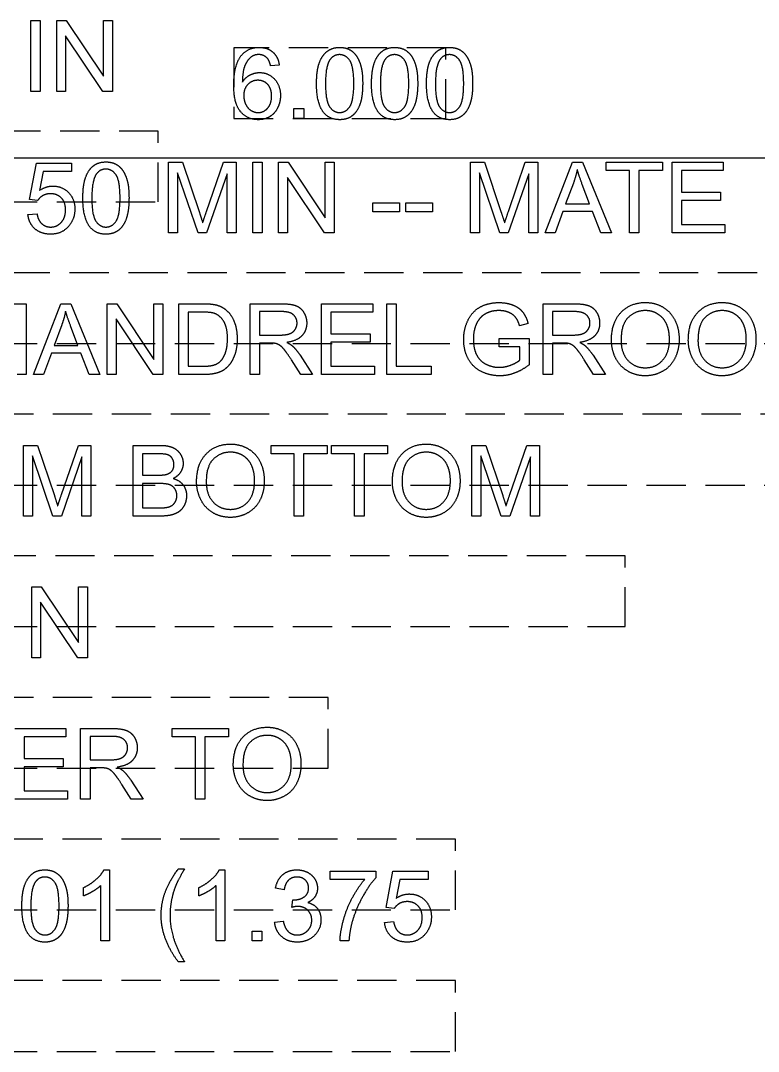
# Model space of a CAD drawing. Header units: millimetres. Extents: x 0 to 340, y 0 to 220.
# Drawn here: x 45.79 to 55.17, y 15.2 to 28.3 of the extents above; entities that cross this region are included whole.
import ezdxf

# ---------------------------------------------------------------- set-up
doc = ezdxf.new("R2010")
doc.units = ezdxf.units.MM
doc.linetypes.add('DASHED', pattern=[0.75, 0.5, -0.25])
doc.layers.get('0').update_dxf_attribs({"linetype": 'CONTINUOUS'})

msp = doc.modelspace()

# ---------------------------------------------------------------- linework, layer by layer
for p, q in [((45.919, 27.405), (45.919, 28.305)), ((45.919, 28.305), (46.038, 28.305)), ((46.038, 28.305), (46.038, 27.405)), ((46.247, 27.405), (46.247, 28.305)), ((46.247, 28.305), (46.369, 28.305)), ((46.369, 28.305), (46.842, 27.598)), ((46.842, 27.598), (46.842, 28.305)), ((46.842, 28.305), (46.956, 28.305)), ((46.956, 28.305), (46.956, 27.405)), ((46.834, 27.405), (46.361, 28.112)), ((46.361, 28.112), (46.361, 27.405)), ((49.078, 27.74), (48.968, 27.731)), ((46.038, 27.405), (45.919, 27.405)), ((46.361, 27.405), (46.247, 27.405)), ((46.956, 27.405), (46.834, 27.405)), ((49.266, 27.06), (49.266, 27.186)), ((49.266, 27.186), (49.392, 27.186)), ((49.392, 27.186), (49.392, 27.06)), ((49.392, 27.06), (49.266, 27.06)), ((20, 26.56), (80, 26.56)), ((45.9, 26.03), (45.988, 26.492)), ((45.988, 26.492), (46.435, 26.492)), ((46.435, 26.492), (46.435, 26.387)), ((47.67, 25.605), (47.67, 26.505)), ((47.67, 26.505), (47.849, 26.505)), ((47.849, 26.505), (48.062, 25.867)), ((48.153, 25.878), (48.368, 26.505)), ((48.368, 26.505), (48.529, 26.505)), ((48.529, 26.505), (48.529, 25.605)), ((48.741, 25.605), (48.741, 26.505)), ((48.741, 26.505), (48.86, 26.505)), ((48.86, 26.505), (48.86, 25.605)), ((49.069, 25.605), (49.069, 26.505)), ((49.069, 26.505), (49.191, 26.505)), ((49.191, 26.505), (49.664, 25.798)), ((49.664, 25.798), (49.664, 26.505)), ((49.664, 26.505), (49.778, 26.505)), ((49.778, 26.505), (49.778, 25.605)), ((51.51, 25.605), (51.51, 26.505)), ((51.51, 26.505), (51.69, 26.505)), ((51.69, 26.505), (51.903, 25.867)), ((51.994, 25.878), (52.209, 26.505)), ((52.209, 26.505), (52.369, 26.505)), ((52.369, 26.505), (52.369, 25.605)), ((52.463, 25.605), (52.808, 26.505)), ((52.808, 26.505), (52.937, 26.505)), ((52.937, 26.505), (53.305, 25.605)), ((53.239, 26.398), (53.239, 26.505)), ((53.239, 26.505), (53.953, 26.505)), ((53.953, 26.505), (53.953, 26.398)), ((54.077, 25.605), (54.077, 26.505)), ((54.077, 26.505), (54.728, 26.505)), ((54.728, 26.505), (54.728, 26.398)), ((46.076, 26.387), (46.028, 26.145)), ((46.435, 26.387), (46.076, 26.387)), ((48.045, 25.605), (47.785, 26.371)), ((47.785, 26.371), (47.785, 25.605)), ((48.414, 26.358), (48.152, 25.605)), ((48.414, 25.605), (48.414, 26.358)), ((51.886, 25.605), (51.625, 26.371)), ((51.625, 26.371), (51.625, 25.605)), ((52.255, 26.358), (51.993, 25.605)), ((52.255, 25.605), (52.255, 26.358)), ((53.536, 26.398), (53.239, 26.398)), ((53.536, 25.605), (53.536, 26.398)), ((53.953, 26.398), (53.655, 26.398)), ((53.655, 26.398), (53.655, 25.605)), ((54.728, 26.398), (54.196, 26.398)), ((54.196, 26.398), (54.196, 26.123)), ((49.656, 25.605), (49.183, 26.312)), ((49.183, 26.312), (49.183, 25.605)), ((52.821, 26.238), (52.722, 25.974)), ((53.027, 25.974), (52.933, 26.223)), ((54.196, 26.123), (54.694, 26.123)), ((54.694, 26.123), (54.694, 26.017)), ((46.004, 26.017), (45.9, 26.03)), ((50.27, 25.875), (50.27, 25.986)), ((50.27, 25.986), (50.61, 25.986)), ((50.61, 25.986), (50.61, 25.875)), ((50.689, 25.875), (50.689, 25.986)), ((50.689, 25.986), (51.029, 25.986)), ((51.029, 25.986), (51.029, 25.875)), ((52.722, 25.974), (53.027, 25.974)), ((54.694, 26.017), (54.196, 26.017)), ((54.196, 26.017), (54.196, 25.711)), ((45.881, 25.84), (45.997, 25.85)), ((50.61, 25.875), (50.27, 25.875)), ((51.029, 25.875), (50.689, 25.875)), ((52.688, 25.877), (52.589, 25.605)), ((53.064, 25.877), (52.688, 25.877)), ((53.169, 25.605), (53.064, 25.877)), ((54.196, 25.711), (54.749, 25.711)), ((54.749, 25.711), (54.749, 25.605)), ((47.785, 25.605), (47.67, 25.605)), ((48.152, 25.605), (48.045, 25.605)), ((48.529, 25.605), (48.414, 25.605)), ((48.86, 25.605), (48.741, 25.605)), ((49.183, 25.605), (49.069, 25.605)), ((49.778, 25.605), (49.656, 25.605)), ((51.625, 25.605), (51.51, 25.605)), ((51.993, 25.605), (51.886, 25.605)), ((52.369, 25.605), (52.255, 25.605)), ((52.589, 25.605), (52.463, 25.605)), ((53.305, 25.605), (53.169, 25.605)), ((53.655, 25.605), (53.536, 25.605)), ((54.749, 25.605), (54.077, 25.605)), ((45.7, 24.705), (45.86, 24.705)), ((45.86, 24.705), (45.86, 23.805)), ((45.953, 23.805), (46.299, 24.705)), ((46.299, 24.705), (46.427, 24.705)), ((46.427, 24.705), (46.796, 23.805)), ((46.889, 23.805), (46.889, 24.705)), ((46.889, 24.705), (47.012, 24.705)), ((47.012, 24.705), (47.484, 23.998)), ((47.484, 23.998), (47.484, 24.705)), ((47.484, 24.705), (47.599, 24.705)), ((47.599, 24.705), (47.599, 23.805)), ((47.799, 23.805), (47.799, 24.705)), ((47.799, 24.705), (48.109, 24.705)), ((48.709, 23.805), (48.709, 24.705)), ((48.709, 24.705), (49.108, 24.705)), ((49.617, 23.805), (49.617, 24.705)), ((49.617, 24.705), (50.268, 24.705)), ((50.268, 24.705), (50.268, 24.598)), ((50.448, 23.805), (50.448, 24.705)), ((50.448, 24.705), (50.567, 24.705)), ((50.567, 24.705), (50.567, 23.911)), ((52.435, 23.805), (52.435, 24.705)), ((52.435, 24.705), (52.834, 24.705)), ((47.476, 23.805), (47.004, 24.512)), ((47.004, 24.512), (47.004, 23.805)), ((48.107, 24.598), (47.918, 24.598)), ((47.918, 24.598), (47.918, 23.911)), ((49.112, 24.605), (48.828, 24.605)), ((48.828, 24.605), (48.828, 24.307)), ((50.268, 24.598), (49.736, 24.598)), ((49.736, 24.598), (49.736, 24.323)), ((52.839, 24.605), (52.554, 24.605)), ((52.554, 24.605), (52.554, 24.307)), ((46.312, 24.438), (46.213, 24.174)), ((46.518, 24.174), (46.424, 24.423)), ((52.244, 24.453), (52.137, 24.423)), ((48.828, 24.307), (49.084, 24.307)), ((49.736, 24.323), (50.234, 24.323)), ((50.234, 24.323), (50.234, 24.217)), ((51.876, 24.263), (52.258, 24.264)), ((51.876, 24.158), (51.876, 24.263)), ((52.258, 24.264), (52.258, 23.93)), ((52.554, 24.307), (52.81, 24.307)), ((46.213, 24.174), (46.518, 24.174)), ((48.966, 24.204), (48.828, 24.204)), ((48.828, 24.204), (48.828, 23.805)), ((50.234, 24.217), (49.736, 24.217)), ((49.736, 24.217), (49.736, 23.911)), ((52.141, 24.158), (51.876, 24.158)), ((52.141, 23.99), (52.141, 24.158)), ((52.692, 24.204), (52.554, 24.204)), ((52.554, 24.204), (52.554, 23.805)), ((46.179, 24.077), (46.08, 23.805)), ((46.555, 24.077), (46.179, 24.077)), ((46.66, 23.805), (46.555, 24.077)), ((49.352, 23.805), (49.233, 23.992)), ((49.345, 24.05), (49.502, 23.805)), ((53.078, 23.805), (52.959, 23.992)), ((53.072, 24.05), (53.228, 23.805)), ((47.918, 23.911), (48.11, 23.911)), ((49.736, 23.911), (50.289, 23.911)), ((50.289, 23.911), (50.289, 23.805)), ((50.567, 23.911), (51.011, 23.911)), ((51.011, 23.911), (51.011, 23.805)), ((45.86, 23.805), (45.745, 23.805)), ((46.08, 23.805), (45.953, 23.805)), ((46.796, 23.805), (46.66, 23.805)), ((47.004, 23.805), (46.889, 23.805)), ((47.599, 23.805), (47.476, 23.805)), ((48.123, 23.805), (47.799, 23.805)), ((48.828, 23.805), (48.709, 23.805)), ((49.502, 23.805), (49.352, 23.805)), ((50.289, 23.805), (49.617, 23.805)), ((51.011, 23.805), (50.448, 23.805)), ((52.554, 23.805), (52.435, 23.805)), ((53.228, 23.805), (53.078, 23.805)), ((45.824, 22.005), (45.824, 22.905)), ((45.824, 22.905), (46.004, 22.905)), ((46.004, 22.905), (46.217, 22.267)), ((46.308, 22.278), (46.523, 22.905)), ((46.523, 22.905), (46.683, 22.905)), ((46.683, 22.905), (46.683, 22.005)), ((47.22, 22.005), (47.22, 22.905)), ((47.22, 22.905), (47.557, 22.905)), ((48.974, 22.798), (48.974, 22.905)), ((48.974, 22.905), (49.687, 22.905)), ((49.687, 22.905), (49.687, 22.798)), ((49.742, 22.798), (49.742, 22.905)), ((49.742, 22.905), (50.455, 22.905)), ((50.455, 22.905), (50.455, 22.798)), ((51.529, 22.005), (51.529, 22.905)), ((51.529, 22.905), (51.708, 22.905)), ((51.708, 22.905), (51.921, 22.267)), ((52.012, 22.278), (52.227, 22.905)), ((52.227, 22.905), (52.388, 22.905)), ((52.388, 22.905), (52.388, 22.005)), ((46.199, 22.005), (45.939, 22.771)), ((45.939, 22.771), (45.939, 22.005)), ((46.568, 22.758), (46.307, 22.005)), ((46.568, 22.005), (46.568, 22.758)), ((47.519, 22.798), (47.339, 22.798)), ((47.339, 22.798), (47.339, 22.526)), ((49.27, 22.798), (48.974, 22.798)), ((49.27, 22.005), (49.27, 22.798)), ((49.687, 22.798), (49.389, 22.798)), ((49.389, 22.798), (49.389, 22.005)), ((50.038, 22.798), (49.742, 22.798)), ((50.038, 22.005), (50.038, 22.798)), ((50.455, 22.798), (50.157, 22.798)), ((50.157, 22.798), (50.157, 22.005)), ((51.904, 22.005), (51.644, 22.771)), ((51.644, 22.771), (51.644, 22.005)), ((52.273, 22.758), (52.011, 22.005)), ((52.273, 22.005), (52.273, 22.758)), ((47.339, 22.526), (47.533, 22.526)), ((47.547, 22.42), (47.339, 22.42)), ((47.339, 22.42), (47.339, 22.111)), ((47.339, 22.111), (47.563, 22.111)), ((45.939, 22.005), (45.824, 22.005)), ((46.307, 22.005), (46.199, 22.005)), ((46.683, 22.005), (46.568, 22.005)), ((47.563, 22.005), (47.22, 22.005)), ((49.389, 22.005), (49.27, 22.005)), ((50.157, 22.005), (50.038, 22.005)), ((51.644, 22.005), (51.529, 22.005)), ((52.011, 22.005), (51.904, 22.005)), ((52.388, 22.005), (52.273, 22.005)), ((45.929, 20.205), (45.929, 21.105)), ((45.929, 21.105), (46.051, 21.105)), ((46.051, 21.105), (46.524, 20.398)), ((46.524, 20.398), (46.524, 21.105)), ((46.524, 21.105), (46.638, 21.105)), ((46.638, 21.105), (46.638, 20.205)), ((46.516, 20.205), (46.043, 20.912)), ((46.043, 20.912), (46.043, 20.205)), ((46.043, 20.205), (45.929, 20.205)), ((46.638, 20.205), (46.516, 20.205)), ((45.714, 19.305), (46.365, 19.305)), ((46.365, 19.305), (46.365, 19.198)), ((46.552, 18.405), (46.552, 19.305)), ((46.552, 19.305), (46.952, 19.305)), ((47.718, 19.198), (47.718, 19.305)), ((47.718, 19.305), (48.431, 19.305)), ((48.431, 19.305), (48.431, 19.198)), ((46.365, 19.198), (45.834, 19.198)), ((45.834, 19.198), (45.834, 18.923)), ((46.956, 19.205), (46.672, 19.205)), ((46.672, 19.205), (46.672, 18.907)), ((48.014, 19.198), (47.718, 19.198)), ((48.014, 18.405), (48.014, 19.198)), ((48.431, 19.198), (48.133, 19.198)), ((48.133, 19.198), (48.133, 18.405)), ((45.834, 18.923), (46.331, 18.923)), ((46.331, 18.923), (46.331, 18.817)), ((46.672, 18.907), (46.928, 18.907)), ((46.331, 18.817), (45.834, 18.817)), ((45.834, 18.817), (45.834, 18.511)), ((46.81, 18.804), (46.672, 18.804)), ((46.672, 18.804), (46.672, 18.405)), ((47.189, 18.65), (47.346, 18.405)), ((45.834, 18.511), (46.386, 18.511)), ((46.386, 18.511), (46.386, 18.405)), ((47.196, 18.405), (47.077, 18.592)), ((46.386, 18.405), (45.714, 18.405)), ((46.672, 18.405), (46.552, 18.405)), ((47.346, 18.405), (47.196, 18.405)), ((48.133, 18.405), (48.014, 18.405)), ((46.848, 17.508), (46.92, 17.508)), ((46.92, 17.508), (46.92, 16.605)), ((47.794, 17.52), (47.873, 17.52)), ((48.316, 17.508), (48.387, 17.508)), ((48.387, 17.508), (48.387, 16.605)), ((49.726, 17.387), (49.726, 17.493)), ((49.726, 17.493), (50.308, 17.493)), ((50.308, 17.493), (50.308, 17.407)), ((50.437, 17.03), (50.524, 17.492)), ((50.524, 17.492), (50.972, 17.492)), ((50.972, 17.492), (50.972, 17.387)), ((46.809, 16.605), (46.809, 17.309)), ((48.276, 16.605), (48.276, 17.309)), ((50.167, 17.387), (49.726, 17.387)), ((50.613, 17.387), (50.564, 17.145)), ((50.972, 17.387), (50.613, 17.387)), ((46.588, 17.176), (46.588, 17.282)), ((48.055, 17.176), (48.055, 17.282)), ((49.141, 17.255), (49.031, 17.275)), ((49.238, 17.031), (49.25, 17.128)), ((50.541, 17.017), (50.437, 17.03)), ((49.02, 16.842), (49.13, 16.857)), ((50.418, 16.84), (50.534, 16.85)), ((48.732, 16.605), (48.732, 16.73)), ((48.732, 16.73), (48.858, 16.73)), ((48.858, 16.73), (48.858, 16.605)), ((46.92, 16.605), (46.809, 16.605)), ((48.387, 16.605), (48.276, 16.605)), ((48.858, 16.605), (48.732, 16.605)), ((49.965, 16.605), (49.852, 16.605)), ((47.873, 16.34), (47.794, 16.34))]:
    msp.add_line(p, q)
at = {"linetype": 'DASHED'}
for p, q in [((51.2, 27.96), (48.5, 27.96)), ((48.5, 27.96), (48.5, 27.06)), ((51.2, 27.06), (51.2, 27.96)), ((48.5, 27.06), (51.2, 27.06)), ((47.54, 26.9), (20, 26.9)), ((47.54, 26), (47.54, 26.9)), ((20, 26), (47.54, 26)), ((62.66, 25.1), (20, 25.1)), ((20, 24.2), (62.66, 24.2)), ((63.2, 23.3), (20, 23.3)), ((20, 22.4), (63.2, 22.4)), ((53.48, 21.5), (20, 21.5)), ((53.48, 20.6), (53.48, 21.5)), ((20, 20.6), (53.48, 20.6)), ((49.7, 19.7), (20, 19.7)), ((49.7, 18.8), (49.7, 19.7)), ((20, 18.8), (49.7, 18.8)), ((51.32, 17.9), (20, 17.9)), ((51.32, 17), (51.32, 17.9)), ((20, 17), (51.32, 17)), ((51.32, 16.1), (20, 16.1)), ((51.32, 15.2), (51.32, 16.1)), ((20, 15.2), (51.32, 15.2))]:
    msp.add_line(p, q, dxfattribs=at)
for points in [[(48.596, 27.861), (48.68, 27.964), (48.823, 27.964)], [(48.823, 27.964), (48.929, 27.964), (48.997, 27.904)], [(49.684, 27.911), (49.749, 27.964), (49.847, 27.964)], [(49.847, 27.964), (49.919, 27.964), (49.974, 27.935)], [(49.974, 27.935), (50.029, 27.905), (50.064, 27.85)], [(50.383, 27.911), (50.448, 27.964), (50.546, 27.964)], [(50.546, 27.964), (50.619, 27.964), (50.673, 27.935)], [(50.673, 27.935), (50.728, 27.905), (50.764, 27.85)], [(51.082, 27.911), (51.147, 27.964), (51.245, 27.964)], [(51.245, 27.964), (51.318, 27.964), (51.373, 27.935)], [(51.373, 27.935), (51.427, 27.905), (51.463, 27.85)], [(48.5, 27.481), (48.5, 27.742), (48.596, 27.861)], [(48.723, 27.843), (48.671, 27.805), (48.641, 27.732)], [(48.816, 27.873), (48.763, 27.873), (48.723, 27.843)], [(48.927, 27.826), (48.882, 27.873), (48.816, 27.873)], [(48.968, 27.731), (48.954, 27.796), (48.927, 27.826)], [(48.997, 27.904), (49.065, 27.845), (49.078, 27.74)], [(49.586, 27.761), (49.619, 27.858), (49.684, 27.911)], [(49.724, 27.808), (49.667, 27.725), (49.667, 27.504)], [(49.846, 27.872), (49.77, 27.872), (49.724, 27.808)], [(49.975, 27.799), (49.923, 27.872), (49.846, 27.872)], [(50.027, 27.504), (50.027, 27.726), (49.975, 27.799)], [(50.064, 27.85), (50.1, 27.795), (50.12, 27.717)], [(50.286, 27.761), (50.318, 27.858), (50.383, 27.911)], [(50.423, 27.808), (50.366, 27.725), (50.366, 27.504)], [(50.545, 27.872), (50.469, 27.872), (50.423, 27.808)], [(50.674, 27.799), (50.622, 27.872), (50.545, 27.872)], [(50.726, 27.504), (50.726, 27.726), (50.674, 27.799)], [(50.764, 27.85), (50.799, 27.795), (50.819, 27.717)], [(50.985, 27.761), (51.018, 27.858), (51.082, 27.911)], [(51.123, 27.808), (51.066, 27.725), (51.066, 27.504)], [(51.244, 27.872), (51.168, 27.872), (51.123, 27.808)], [(51.373, 27.799), (51.322, 27.872), (51.244, 27.872)], [(51.425, 27.504), (51.425, 27.726), (51.373, 27.799)], [(51.463, 27.85), (51.498, 27.795), (51.519, 27.717)], [(48.641, 27.732), (48.611, 27.659), (48.61, 27.524)], [(49.553, 27.504), (49.553, 27.663), (49.586, 27.761)], [(50.12, 27.717), (50.14, 27.638), (50.14, 27.504)], [(50.253, 27.504), (50.253, 27.663), (50.286, 27.761)], [(50.819, 27.717), (50.84, 27.638), (50.84, 27.504)], [(50.952, 27.504), (50.952, 27.663), (50.985, 27.761)], [(51.519, 27.717), (51.539, 27.638), (51.539, 27.504)], [(48.61, 27.524), (48.65, 27.585), (48.708, 27.614)], [(48.806, 27.546), (48.731, 27.546), (48.679, 27.493)], [(48.708, 27.614), (48.765, 27.644), (48.828, 27.644)], [(48.932, 27.493), (48.882, 27.546), (48.806, 27.546)], [(48.828, 27.644), (48.939, 27.644), (49.017, 27.562)], [(49.017, 27.562), (49.094, 27.481), (49.094, 27.352)], [(48.587, 27.146), (48.5, 27.248), (48.5, 27.481)], [(48.679, 27.493), (48.627, 27.439), (48.627, 27.352)], [(48.981, 27.345), (48.981, 27.439), (48.932, 27.493)], [(49.642, 27.138), (49.553, 27.25), (49.553, 27.504)], [(49.667, 27.504), (49.667, 27.282), (49.719, 27.209)], [(49.975, 27.209), (50.027, 27.283), (50.027, 27.504)], [(50.14, 27.504), (50.14, 27.345), (50.108, 27.248)], [(50.342, 27.138), (50.253, 27.25), (50.253, 27.504)], [(50.366, 27.504), (50.366, 27.282), (50.418, 27.209)], [(50.674, 27.209), (50.726, 27.283), (50.726, 27.504)], [(50.84, 27.504), (50.84, 27.345), (50.807, 27.248)], [(51.041, 27.138), (50.952, 27.25), (50.952, 27.504)], [(51.066, 27.504), (51.066, 27.282), (51.117, 27.209)], [(51.373, 27.209), (51.425, 27.283), (51.425, 27.504)], [(51.539, 27.504), (51.539, 27.345), (51.506, 27.248)], [(48.627, 27.352), (48.627, 27.295), (48.651, 27.242)], [(48.931, 27.192), (48.981, 27.248), (48.981, 27.345)], [(49.094, 27.352), (49.094, 27.268), (49.058, 27.195)], [(48.812, 27.045), (48.674, 27.045), (48.587, 27.146)], [(48.651, 27.242), (48.676, 27.19), (48.719, 27.163)], [(48.719, 27.163), (48.763, 27.136), (48.811, 27.136)], [(48.811, 27.136), (48.881, 27.136), (48.931, 27.192)], [(49.058, 27.195), (49.021, 27.122), (48.957, 27.083)], [(49.847, 27.045), (49.717, 27.045), (49.642, 27.138)], [(49.719, 27.209), (49.771, 27.136), (49.847, 27.136)], [(49.847, 27.136), (49.923, 27.136), (49.975, 27.209)], [(50.108, 27.248), (50.075, 27.151), (50.011, 27.098)], [(50.546, 27.045), (50.416, 27.045), (50.342, 27.138)], [(50.418, 27.209), (50.47, 27.136), (50.546, 27.136)], [(50.546, 27.136), (50.622, 27.136), (50.674, 27.209)], [(50.807, 27.248), (50.775, 27.151), (50.71, 27.098)], [(51.245, 27.045), (51.115, 27.045), (51.041, 27.138)], [(51.117, 27.209), (51.169, 27.136), (51.245, 27.136)], [(51.245, 27.136), (51.322, 27.136), (51.373, 27.209)], [(51.506, 27.248), (51.474, 27.151), (51.409, 27.098)], [(48.957, 27.083), (48.894, 27.045), (48.812, 27.045)], [(50.011, 27.098), (49.946, 27.045), (49.847, 27.045)], [(50.71, 27.098), (50.645, 27.045), (50.546, 27.045)], [(51.409, 27.098), (51.344, 27.045), (51.245, 27.045)], [(46.711, 26.456), (46.775, 26.508), (46.874, 26.508)], [(46.874, 26.508), (46.946, 26.508), (47.001, 26.479)], [(47.001, 26.479), (47.055, 26.45), (47.091, 26.395)], [(46.613, 26.305), (46.646, 26.403), (46.711, 26.456)], [(46.751, 26.352), (46.694, 26.27), (46.694, 26.048)], [(46.872, 26.417), (46.796, 26.417), (46.751, 26.352)], [(47.002, 26.344), (46.95, 26.417), (46.872, 26.417)], [(47.053, 26.048), (47.053, 26.271), (47.002, 26.344)], [(47.091, 26.395), (47.126, 26.34), (47.147, 26.261)], [(52.87, 26.41), (52.852, 26.324), (52.821, 26.238)], [(52.933, 26.223), (52.891, 26.337), (52.87, 26.41)], [(46.58, 26.048), (46.58, 26.208), (46.613, 26.305)], [(47.147, 26.261), (47.167, 26.182), (47.167, 26.048)], [(46.072, 26.08), (46.029, 26.055), (46.004, 26.017)], [(46.028, 26.145), (46.109, 26.201), (46.198, 26.201)], [(46.168, 26.104), (46.115, 26.104), (46.072, 26.08)], [(46.307, 26.049), (46.254, 26.104), (46.168, 26.104)], [(46.198, 26.201), (46.315, 26.201), (46.397, 26.12)], [(46.397, 26.12), (46.478, 26.038), (46.478, 25.91)], [(46.36, 25.9), (46.36, 25.994), (46.307, 26.049)], [(46.669, 25.683), (46.58, 25.795), (46.58, 26.048)], [(46.694, 26.048), (46.694, 25.827), (46.746, 25.754)], [(47.002, 25.754), (47.053, 25.827), (47.053, 26.048)], [(47.167, 26.048), (47.167, 25.89), (47.134, 25.793)], [(45.97, 25.658), (45.892, 25.727), (45.881, 25.84)], [(45.997, 25.85), (46.01, 25.765), (46.057, 25.723)], [(46.305, 25.74), (46.36, 25.8), (46.36, 25.9)], [(46.478, 25.91), (46.478, 25.788), (46.406, 25.699)], [(48.062, 25.867), (48.092, 25.778), (48.105, 25.734)], [(48.105, 25.734), (48.12, 25.783), (48.153, 25.878)], [(51.903, 25.867), (51.932, 25.778), (51.946, 25.734)], [(51.946, 25.734), (51.961, 25.783), (51.994, 25.878)], [(46.057, 25.723), (46.104, 25.68), (46.17, 25.68)], [(46.17, 25.68), (46.25, 25.68), (46.305, 25.74)], [(46.406, 25.699), (46.32, 25.589), (46.17, 25.589)], [(46.746, 25.754), (46.797, 25.68), (46.874, 25.68)], [(46.874, 25.68), (46.95, 25.68), (47.002, 25.754)], [(47.134, 25.793), (47.102, 25.695), (47.037, 25.642)], [(46.17, 25.589), (46.047, 25.589), (45.97, 25.658)], [(46.874, 25.589), (46.743, 25.589), (46.669, 25.683)], [(47.037, 25.642), (46.972, 25.589), (46.874, 25.589)], [(48.109, 24.705), (48.214, 24.705), (48.269, 24.692)], [(48.269, 24.692), (48.346, 24.674), (48.401, 24.627)], [(49.108, 24.705), (49.228, 24.705), (49.291, 24.68)], [(49.291, 24.68), (49.353, 24.656), (49.391, 24.595)], [(51.48, 24.496), (51.535, 24.609), (51.638, 24.665)], [(51.638, 24.665), (51.741, 24.72), (51.876, 24.72)], [(51.876, 24.72), (51.973, 24.72), (52.052, 24.688)], [(52.052, 24.688), (52.131, 24.657), (52.176, 24.6)], [(52.834, 24.705), (52.954, 24.705), (53.017, 24.68)], [(53.017, 24.68), (53.08, 24.656), (53.117, 24.595)], [(53.425, 24.594), (53.546, 24.721), (53.736, 24.721)], [(53.736, 24.721), (53.861, 24.721), (53.961, 24.661)], [(53.961, 24.661), (54.061, 24.602), (54.113, 24.495)], [(54.403, 24.594), (54.524, 24.721), (54.714, 24.721)], [(54.714, 24.721), (54.838, 24.721), (54.939, 24.661)], [(54.939, 24.661), (55.039, 24.602), (55.091, 24.495)], [(46.36, 24.61), (46.343, 24.524), (46.312, 24.438)], [(46.424, 24.423), (46.381, 24.537), (46.36, 24.61)], [(48.261, 24.58), (48.213, 24.598), (48.107, 24.598)], [(48.374, 24.478), (48.327, 24.554), (48.261, 24.58)], [(48.401, 24.627), (48.472, 24.567), (48.507, 24.473)], [(49.259, 24.564), (49.213, 24.605), (49.112, 24.605)], [(49.305, 24.459), (49.305, 24.523), (49.259, 24.564)], [(49.391, 24.595), (49.428, 24.533), (49.428, 24.459)], [(51.639, 24.528), (51.603, 24.487), (51.582, 24.439)], [(51.735, 24.593), (51.676, 24.568), (51.639, 24.528)], [(51.876, 24.618), (51.795, 24.618), (51.735, 24.593)], [(52, 24.594), (51.944, 24.618), (51.876, 24.618)], [(52.086, 24.532), (52.056, 24.571), (52, 24.594)], [(52.137, 24.423), (52.116, 24.492), (52.086, 24.532)], [(52.176, 24.6), (52.221, 24.544), (52.244, 24.453)], [(52.985, 24.564), (52.939, 24.605), (52.839, 24.605)], [(53.032, 24.459), (53.032, 24.523), (52.985, 24.564)], [(53.117, 24.595), (53.155, 24.533), (53.155, 24.459)], [(53.305, 24.243), (53.305, 24.467), (53.425, 24.594)], [(53.519, 24.531), (53.428, 24.444), (53.428, 24.241)], [(53.736, 24.618), (53.61, 24.618), (53.519, 24.531)], [(53.897, 24.573), (53.826, 24.618), (53.736, 24.618)], [(54.006, 24.446), (53.969, 24.528), (53.897, 24.573)], [(54.283, 24.243), (54.283, 24.467), (54.403, 24.594)], [(54.497, 24.531), (54.406, 24.444), (54.406, 24.241)], [(54.714, 24.618), (54.588, 24.618), (54.497, 24.531)], [(54.875, 24.573), (54.803, 24.618), (54.714, 24.618)], [(54.984, 24.446), (54.947, 24.528), (54.875, 24.573)], [(48.42, 24.261), (48.42, 24.403), (48.374, 24.478)], [(48.507, 24.473), (48.543, 24.38), (48.543, 24.26)], [(49.211, 24.324), (49.257, 24.341), (49.281, 24.378)], [(49.281, 24.378), (49.305, 24.415), (49.305, 24.459)], [(49.428, 24.459), (49.428, 24.363), (49.366, 24.298)], [(51.425, 24.25), (51.425, 24.382), (51.48, 24.496)], [(51.582, 24.439), (51.548, 24.355), (51.548, 24.258)], [(52.938, 24.324), (52.984, 24.341), (53.008, 24.378)], [(53.008, 24.378), (53.032, 24.415), (53.032, 24.459)], [(53.155, 24.459), (53.155, 24.363), (53.093, 24.298)], [(54.043, 24.254), (54.043, 24.364), (54.006, 24.446)], [(54.113, 24.495), (54.166, 24.388), (54.166, 24.253)], [(55.021, 24.254), (55.021, 24.364), (54.984, 24.446)], [(55.091, 24.495), (55.144, 24.388), (55.144, 24.253)], [(48.396, 24.088), (48.42, 24.159), (48.42, 24.261)], [(48.543, 24.26), (48.543, 24.157), (48.519, 24.078)], [(49.084, 24.307), (49.165, 24.307), (49.211, 24.324)], [(49.366, 24.298), (49.304, 24.232), (49.174, 24.214)], [(51.48, 24.01), (51.425, 24.118), (51.425, 24.25)], [(51.548, 24.258), (51.548, 24.137), (51.589, 24.056)], [(52.81, 24.307), (52.892, 24.307), (52.938, 24.324)], [(53.093, 24.298), (53.03, 24.232), (52.901, 24.214)], [(53.956, 23.986), (54.043, 24.08), (54.043, 24.254)], [(54.166, 24.253), (54.166, 24.117), (54.11, 24.008)], [(54.934, 23.986), (55.021, 24.08), (55.021, 24.254)], [(55.144, 24.253), (55.144, 24.117), (55.088, 24.008)], [(49.032, 24.2), (49.012, 24.204), (48.966, 24.204)], [(49.086, 24.176), (49.06, 24.193), (49.032, 24.2)], [(49.147, 24.116), (49.113, 24.159), (49.086, 24.176)], [(49.233, 23.992), (49.181, 24.073), (49.147, 24.116)], [(49.174, 24.214), (49.222, 24.191), (49.246, 24.169)], [(49.246, 24.169), (49.299, 24.121), (49.345, 24.05)], [(52.759, 24.2), (52.738, 24.204), (52.692, 24.204)], [(52.813, 24.176), (52.786, 24.193), (52.759, 24.2)], [(52.873, 24.116), (52.84, 24.159), (52.813, 24.176)], [(52.959, 23.992), (52.907, 24.073), (52.873, 24.116)], [(52.901, 24.214), (52.948, 24.191), (52.973, 24.169)], [(52.973, 24.169), (53.025, 24.121), (53.072, 24.05)], [(53.356, 24.018), (53.305, 24.124), (53.305, 24.243)], [(53.428, 24.241), (53.428, 24.078), (53.515, 23.985)], [(54.334, 24.018), (54.283, 24.124), (54.283, 24.243)], [(54.406, 24.241), (54.406, 24.078), (54.493, 23.985)], [(48.33, 23.974), (48.373, 24.016), (48.396, 24.088)], [(48.519, 24.078), (48.495, 23.999), (48.457, 23.947)], [(51.644, 23.846), (51.536, 23.903), (51.48, 24.01)], [(51.589, 24.056), (51.631, 23.975), (51.71, 23.936)], [(52.029, 23.927), (52.103, 23.956), (52.141, 23.99)], [(53.508, 23.851), (53.408, 23.912), (53.356, 24.018)], [(53.515, 23.985), (53.603, 23.891), (53.735, 23.891)], [(53.735, 23.891), (53.869, 23.891), (53.956, 23.986)], [(54.11, 24.008), (54.055, 23.9), (53.954, 23.845)], [(54.486, 23.851), (54.386, 23.912), (54.334, 24.018)], [(54.493, 23.985), (54.581, 23.891), (54.713, 23.891)], [(54.713, 23.891), (54.847, 23.891), (54.934, 23.986)], [(55.088, 24.008), (55.033, 23.9), (54.932, 23.845)], [(48.11, 23.911), (48.199, 23.911), (48.25, 23.927)], [(48.25, 23.927), (48.3, 23.944), (48.33, 23.974)], [(48.375, 23.865), (48.331, 23.835), (48.268, 23.82)], [(48.457, 23.947), (48.42, 23.895), (48.375, 23.865)], [(51.71, 23.936), (51.789, 23.897), (51.878, 23.897)], [(51.878, 23.897), (51.956, 23.897), (52.029, 23.927)], [(52.258, 23.93), (52.17, 23.86), (52.076, 23.825)], [(53.735, 23.789), (53.608, 23.789), (53.508, 23.851)], [(54.713, 23.789), (54.586, 23.789), (54.486, 23.851)], [(48.268, 23.82), (48.205, 23.805), (48.123, 23.805)], [(51.885, 23.789), (51.752, 23.789), (51.644, 23.846)], [(52.076, 23.825), (51.983, 23.789), (51.885, 23.789)], [(53.954, 23.845), (53.853, 23.789), (53.735, 23.789)], [(54.932, 23.845), (54.83, 23.789), (54.713, 23.789)], [(47.557, 22.905), (47.661, 22.905), (47.723, 22.877)], [(47.723, 22.877), (47.785, 22.85), (47.821, 22.793)], [(48.147, 22.794), (48.268, 22.921), (48.458, 22.921)], [(48.459, 22.818), (48.332, 22.818), (48.241, 22.731)], [(48.458, 22.921), (48.583, 22.921), (48.683, 22.861)], [(48.619, 22.773), (48.548, 22.818), (48.459, 22.818)], [(48.683, 22.861), (48.783, 22.802), (48.835, 22.695)], [(50.639, 22.794), (50.759, 22.921), (50.949, 22.921)], [(50.95, 22.818), (50.823, 22.818), (50.732, 22.731)], [(50.949, 22.921), (51.074, 22.921), (51.174, 22.861)], [(51.11, 22.773), (51.039, 22.818), (50.95, 22.818)], [(51.174, 22.861), (51.274, 22.802), (51.327, 22.695)], [(47.656, 22.786), (47.616, 22.798), (47.519, 22.798)], [(47.717, 22.739), (47.696, 22.773), (47.656, 22.786)], [(47.739, 22.66), (47.739, 22.705), (47.717, 22.739)], [(47.821, 22.793), (47.856, 22.736), (47.856, 22.674)], [(47.856, 22.674), (47.856, 22.617), (47.824, 22.566)], [(48.027, 22.443), (48.027, 22.667), (48.147, 22.794)], [(48.241, 22.731), (48.15, 22.644), (48.15, 22.441)], [(48.728, 22.646), (48.691, 22.728), (48.619, 22.773)], [(48.835, 22.695), (48.888, 22.588), (48.888, 22.453)], [(50.518, 22.443), (50.518, 22.667), (50.639, 22.794)], [(50.732, 22.731), (50.641, 22.644), (50.641, 22.441)], [(51.219, 22.646), (51.182, 22.728), (51.11, 22.773)], [(51.327, 22.695), (51.379, 22.588), (51.379, 22.453)], [(47.647, 22.537), (47.692, 22.55), (47.716, 22.582)], [(47.716, 22.582), (47.739, 22.613), (47.739, 22.66)], [(47.824, 22.566), (47.793, 22.515), (47.73, 22.483)], [(48.765, 22.454), (48.765, 22.564), (48.728, 22.646)], [(51.256, 22.454), (51.256, 22.564), (51.219, 22.646)], [(47.533, 22.526), (47.613, 22.526), (47.647, 22.537)], [(47.679, 22.405), (47.633, 22.42), (47.547, 22.42)], [(47.73, 22.483), (47.812, 22.46), (47.855, 22.402)], [(48.079, 22.218), (48.027, 22.324), (48.027, 22.443)], [(48.15, 22.441), (48.15, 22.278), (48.237, 22.185)], [(48.678, 22.186), (48.765, 22.28), (48.765, 22.454)], [(48.888, 22.453), (48.888, 22.317), (48.833, 22.208)], [(50.57, 22.218), (50.518, 22.324), (50.518, 22.443)], [(50.641, 22.441), (50.641, 22.278), (50.729, 22.185)], [(51.169, 22.186), (51.256, 22.28), (51.256, 22.454)], [(51.379, 22.453), (51.379, 22.317), (51.324, 22.208)], [(46.26, 22.134), (46.275, 22.183), (46.308, 22.278)], [(47.75, 22.353), (47.724, 22.39), (47.679, 22.405)], [(47.776, 22.266), (47.776, 22.316), (47.75, 22.353)], [(47.855, 22.402), (47.899, 22.344), (47.899, 22.266)], [(51.964, 22.134), (51.979, 22.183), (52.012, 22.278)], [(46.217, 22.267), (46.246, 22.178), (46.26, 22.134)], [(47.713, 22.14), (47.74, 22.157), (47.758, 22.19)], [(47.758, 22.19), (47.776, 22.223), (47.776, 22.266)], [(47.873, 22.148), (47.846, 22.094), (47.807, 22.064)], [(47.899, 22.266), (47.899, 22.202), (47.873, 22.148)], [(48.23, 22.051), (48.13, 22.112), (48.079, 22.218)], [(48.237, 22.185), (48.325, 22.091), (48.457, 22.091)], [(48.457, 22.091), (48.591, 22.091), (48.678, 22.186)], [(48.833, 22.208), (48.777, 22.1), (48.676, 22.045)], [(50.722, 22.051), (50.621, 22.112), (50.57, 22.218)], [(50.729, 22.185), (50.816, 22.091), (50.948, 22.091)], [(50.948, 22.091), (51.083, 22.091), (51.169, 22.186)], [(51.324, 22.208), (51.269, 22.1), (51.167, 22.045)], [(51.921, 22.267), (51.951, 22.178), (51.964, 22.134)], [(47.563, 22.111), (47.621, 22.111), (47.644, 22.115)], [(47.708, 22.02), (47.649, 22.005), (47.563, 22.005)], [(47.644, 22.115), (47.685, 22.123), (47.713, 22.14)], [(47.807, 22.064), (47.767, 22.035), (47.708, 22.02)], [(48.457, 21.989), (48.33, 21.989), (48.23, 22.051)], [(48.676, 22.045), (48.575, 21.989), (48.457, 21.989)], [(50.949, 21.989), (50.822, 21.989), (50.722, 22.051)], [(51.167, 22.045), (51.066, 21.989), (50.949, 21.989)], [(46.952, 19.305), (47.072, 19.305), (47.134, 19.28)], [(47.134, 19.28), (47.197, 19.256), (47.235, 19.195)], [(48.615, 19.194), (48.735, 19.321), (48.925, 19.321)], [(48.925, 19.321), (49.05, 19.321), (49.15, 19.261)], [(47.103, 19.164), (47.056, 19.205), (46.956, 19.205)], [(47.149, 19.059), (47.149, 19.123), (47.103, 19.164)], [(47.235, 19.195), (47.272, 19.133), (47.272, 19.059)], [(48.494, 18.843), (48.494, 19.067), (48.615, 19.194)], [(48.926, 19.218), (48.799, 19.218), (48.708, 19.131)], [(49.086, 19.173), (49.015, 19.218), (48.926, 19.218)], [(49.195, 19.046), (49.158, 19.128), (49.086, 19.173)], [(49.15, 19.261), (49.25, 19.202), (49.302, 19.095)], [(47.125, 18.978), (47.149, 19.015), (47.149, 19.059)], [(47.272, 19.059), (47.272, 18.963), (47.21, 18.898)], [(48.708, 19.131), (48.617, 19.044), (48.617, 18.841)], [(49.232, 18.854), (49.232, 18.964), (49.195, 19.046)], [(49.302, 19.095), (49.355, 18.988), (49.355, 18.853)], [(46.928, 18.907), (47.009, 18.907), (47.055, 18.924)], [(47.21, 18.898), (47.148, 18.832), (47.018, 18.814)], [(47.055, 18.924), (47.101, 18.941), (47.125, 18.978)], [(46.876, 18.8), (46.856, 18.804), (46.81, 18.804)], [(46.93, 18.776), (46.904, 18.793), (46.876, 18.8)], [(46.991, 18.716), (46.957, 18.759), (46.93, 18.776)], [(47.018, 18.814), (47.066, 18.791), (47.09, 18.769)], [(47.09, 18.769), (47.142, 18.721), (47.189, 18.65)], [(48.546, 18.618), (48.494, 18.724), (48.494, 18.843)], [(48.617, 18.841), (48.617, 18.678), (48.705, 18.585)], [(49.145, 18.586), (49.232, 18.68), (49.232, 18.854)], [(49.355, 18.853), (49.355, 18.717), (49.3, 18.608)], [(47.077, 18.592), (47.025, 18.673), (46.991, 18.716)], [(48.697, 18.451), (48.597, 18.512), (48.546, 18.618)], [(48.705, 18.585), (48.792, 18.491), (48.924, 18.491)], [(48.924, 18.491), (49.058, 18.491), (49.145, 18.586)], [(49.3, 18.608), (49.244, 18.5), (49.143, 18.445)], [(48.925, 18.389), (48.798, 18.389), (48.697, 18.451)], [(49.143, 18.445), (49.042, 18.389), (48.925, 18.389)], [(45.837, 17.305), (45.87, 17.403), (45.935, 17.456)], [(45.935, 17.456), (45.999, 17.508), (46.098, 17.508)], [(46.098, 17.508), (46.17, 17.508), (46.225, 17.479)], [(46.225, 17.479), (46.279, 17.45), (46.315, 17.395)], [(46.75, 17.388), (46.82, 17.45), (46.848, 17.508)], [(47.623, 17.211), (47.678, 17.366), (47.794, 17.52)], [(47.873, 17.52), (47.799, 17.392), (47.775, 17.338)], [(48.217, 17.388), (48.287, 17.45), (48.316, 17.508)], [(49.031, 17.275), (49.051, 17.386), (49.123, 17.447)], [(49.123, 17.447), (49.195, 17.508), (49.302, 17.508)], [(49.302, 17.508), (49.375, 17.508), (49.437, 17.477)], [(49.437, 17.477), (49.499, 17.445), (49.532, 17.39)], [(45.804, 17.048), (45.804, 17.208), (45.837, 17.305)], [(45.975, 17.352), (45.918, 17.27), (45.918, 17.048)], [(46.096, 17.417), (46.02, 17.417), (45.975, 17.352)], [(46.226, 17.344), (46.174, 17.417), (46.096, 17.417)], [(46.277, 17.048), (46.277, 17.271), (46.226, 17.344)], [(46.315, 17.395), (46.35, 17.34), (46.371, 17.261)], [(46.588, 17.282), (46.681, 17.326), (46.75, 17.388)], [(46.809, 17.309), (46.769, 17.271), (46.704, 17.233)], [(47.775, 17.338), (47.737, 17.253), (47.716, 17.161)], [(48.055, 17.282), (48.148, 17.326), (48.217, 17.388)], [(48.276, 17.309), (48.236, 17.271), (48.172, 17.233)], [(49.197, 17.377), (49.154, 17.336), (49.141, 17.255)], [(49.304, 17.417), (49.24, 17.417), (49.197, 17.377)], [(49.41, 17.378), (49.369, 17.417), (49.304, 17.417)], [(49.451, 17.277), (49.451, 17.338), (49.41, 17.378)], [(49.532, 17.39), (49.565, 17.336), (49.565, 17.274)], [(50.008, 17.151), (50.082, 17.291), (50.167, 17.387)], [(50.308, 17.407), (50.222, 17.316), (50.138, 17.164)], [(46.371, 17.261), (46.391, 17.182), (46.391, 17.048)], [(46.704, 17.233), (46.64, 17.195), (46.588, 17.176)], [(47.576, 16.931), (47.576, 17.077), (47.623, 17.211)], [(48.172, 17.233), (48.107, 17.195), (48.055, 17.176)], [(49.395, 17.163), (49.451, 17.2), (49.451, 17.277)], [(49.534, 17.168), (49.502, 17.12), (49.441, 17.092)], [(49.565, 17.274), (49.565, 17.216), (49.534, 17.168)], [(50.564, 17.145), (50.645, 17.201), (50.734, 17.201)], [(50.734, 17.201), (50.852, 17.201), (50.933, 17.12)], [(45.893, 16.683), (45.804, 16.795), (45.804, 17.048)], [(45.918, 17.048), (45.918, 16.827), (45.97, 16.754)], [(46.226, 16.754), (46.277, 16.827), (46.277, 17.048)], [(46.391, 17.048), (46.391, 16.89), (46.358, 16.793)], [(47.716, 17.161), (47.689, 17.046), (47.689, 16.93)], [(49.316, 17.043), (49.284, 17.043), (49.238, 17.031)], [(49.25, 17.128), (49.261, 17.126), (49.268, 17.126)], [(49.268, 17.126), (49.338, 17.126), (49.395, 17.163)], [(49.442, 16.994), (49.392, 17.043), (49.316, 17.043)], [(49.441, 17.092), (49.521, 17.074), (49.565, 17.016)], [(49.893, 16.861), (49.933, 17.012), (50.008, 17.151)], [(50.138, 17.164), (50.054, 17.012), (50.008, 16.852)], [(50.609, 17.08), (50.566, 17.055), (50.541, 17.017)], [(50.705, 17.104), (50.652, 17.104), (50.609, 17.08)], [(50.844, 17.049), (50.791, 17.104), (50.705, 17.104)], [(50.897, 16.9), (50.897, 16.994), (50.844, 17.049)], [(50.933, 17.12), (51.014, 17.038), (51.014, 16.91)], [(47.639, 16.61), (47.576, 16.765), (47.576, 16.931)], [(47.689, 16.93), (47.689, 16.635), (47.873, 16.34)], [(49.492, 16.868), (49.492, 16.944), (49.442, 16.994)], [(49.565, 17.016), (49.609, 16.958), (49.609, 16.87)], [(51.014, 16.91), (51.014, 16.788), (50.943, 16.699)], [(46.358, 16.793), (46.326, 16.695), (46.261, 16.642)], [(49.109, 16.659), (49.031, 16.73), (49.02, 16.842)], [(49.13, 16.857), (49.149, 16.763), (49.195, 16.722)], [(49.438, 16.734), (49.492, 16.788), (49.492, 16.868)], [(49.609, 16.87), (49.609, 16.753), (49.523, 16.671)], [(49.852, 16.605), (49.853, 16.711), (49.893, 16.861)], [(50.008, 16.852), (49.974, 16.739), (49.965, 16.605)], [(50.506, 16.658), (50.429, 16.727), (50.418, 16.84)], [(50.534, 16.85), (50.547, 16.765), (50.594, 16.723)], [(50.842, 16.74), (50.897, 16.8), (50.897, 16.9)], [(46.098, 16.589), (45.967, 16.589), (45.893, 16.683)], [(45.97, 16.754), (46.021, 16.68), (46.098, 16.68)], [(46.098, 16.68), (46.174, 16.68), (46.226, 16.754)], [(49.306, 16.589), (49.187, 16.589), (49.109, 16.659)], [(49.195, 16.722), (49.241, 16.68), (49.306, 16.68)], [(49.306, 16.68), (49.384, 16.68), (49.438, 16.734)], [(49.523, 16.671), (49.437, 16.589), (49.306, 16.589)], [(50.707, 16.589), (50.584, 16.589), (50.506, 16.658)], [(50.594, 16.723), (50.641, 16.68), (50.707, 16.68)], [(50.707, 16.68), (50.787, 16.68), (50.842, 16.74)], [(50.943, 16.699), (50.857, 16.589), (50.707, 16.589)], [(46.261, 16.642), (46.196, 16.589), (46.098, 16.589)], [(47.794, 16.34), (47.702, 16.455), (47.639, 16.61)]]:
    msp.add_open_spline(points, degree=2)

doc.saveas('drawing.dxf')
